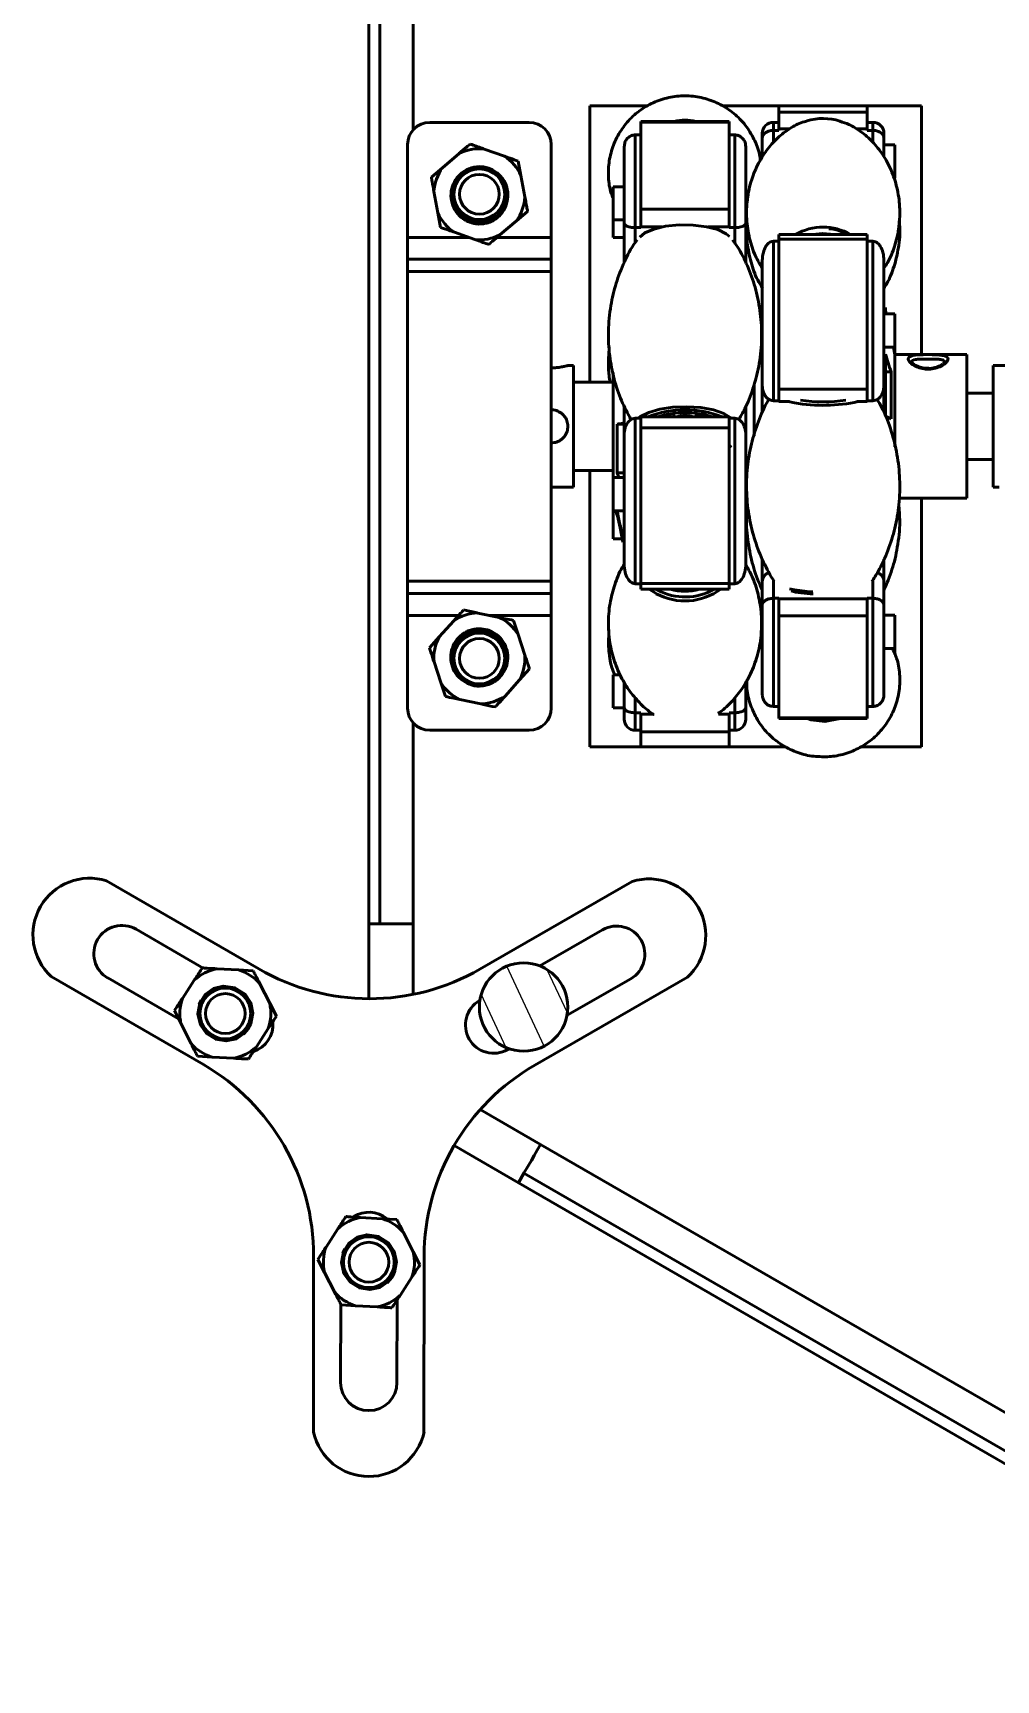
# Model space of a CAD drawing. Header units: millimetres. Extents: x 263 to 2983, y 441 to 2500.
# Drawn here: x 568.8 to 655.9, y 1200.6 to 1349.6 of the extents above; entities that cross this region are included whole.
import ezdxf

# ---------------------------------------------------------------- set-up
doc = ezdxf.new("R2010")
doc.units = ezdxf.units.MM
doc.header["$LTSCALE"] = 0.5
doc.layers.add('BOL', color=7, linetype='Continuous', lineweight=50)
doc.layers.add('HAT', color=3, linetype='Continuous')

msp = doc.modelspace()

# ---------------------------------------------------------------- hatches: boundary and pattern name
at = {"layer": 'HAT'}
h = msp.add_hatch(dxfattribs=at)
h.set_pattern_fill('ANSI31', color=256, angle=70)
h.paths.add_polyline_path([(617.15, 1261.49, 1), (609.15, 1261.49, 1)])

# ---------------------------------------------------------------- linework, layer by layer
at = {"layer": 'BOL'}
for p, q in [((599.15, 1359.03), (599.15, 1269.03)), ((600.15, 1359.03), (600.15, 1269.03)), ((603.15, 1359.03), (603.15, 1340.85)), ((624.39, 1343.03), (619.15, 1343.03)), ((619.15, 1343.03), (619.15, 1318.03)), ((636.25, 1343.03), (631.16, 1343.03)), ((644.25, 1343.03), (636.25, 1343.03)), ((636.25, 1343.03), (636.25, 1342.46)), ((644.25, 1343.03), (644.25, 1342.46)), ((649.15, 1343.03), (644.25, 1343.03)), ((649.15, 1320.53), (649.15, 1343.03)), ((604.65, 1341.53), (613.65, 1341.53)), ((631.75, 1341.61), (623.75, 1341.61)), ((623.75, 1341.56), (623.75, 1341.61)), ((631.75, 1341.56), (623.75, 1341.56)), ((623.75, 1333.68), (623.75, 1341.56)), ((631.75, 1341.61), (631.75, 1341.56)), ((631.75, 1333.68), (631.75, 1341.56)), ((636.25, 1341.53), (635.75, 1341.53)), ((635.75, 1341.53), (635.75, 1340.81)), ((636.25, 1342.46), (644.25, 1342.46)), ((636.25, 1340.94), (636.25, 1342.46)), ((644.25, 1342.46), (644.25, 1340.94)), ((644.75, 1341.53), (644.25, 1341.53)), ((644.75, 1340.81), (644.75, 1341.53)), ((623.25, 1340.4), (623.25, 1332.01)), ((623.25, 1340.4), (623.75, 1340.4)), ((632.25, 1340.4), (631.75, 1340.4)), ((632.25, 1332.01), (632.25, 1340.4)), ((634.75, 1340.12), (634.75, 1340.53)), ((634.75, 1338.37), (634.75, 1340.12)), ((635.75, 1340.81), (636.25, 1340.81)), ((635.75, 1340.81), (635.75, 1339.68)), ((636.25, 1340.94), (636.25, 1340.81)), ((637.23, 1340.94), (636.25, 1340.94)), ((644.25, 1340.94), (643.26, 1340.94)), ((644.25, 1340.94), (644.25, 1340.81)), ((644.75, 1340.81), (644.25, 1340.81)), ((644.75, 1339.73), (644.75, 1340.81)), ((645.75, 1340.53), (645.75, 1340.12)), ((645.75, 1340.12), (645.75, 1338.4)), ((602.65, 1331.13), (602.65, 1339.53)), ((607.31, 1338.71), (605.81, 1337.43)), ((611.42, 1338.47), (609.57, 1339.12)), ((615.65, 1331.13), (615.65, 1339.53)), ((622.25, 1332.41), (622.25, 1339.33)), ((633.25, 1339.33), (633.25, 1332.41)), ((646.75, 1339.49), (645.75, 1339.49)), ((646.75, 1339.49), (646.75, 1336.5)), ((605.81, 1337.43), (604.8, 1336.57)), ((607.63, 1336.97), (608.4, 1337.4)), ((612.91, 1336.72), (612.67, 1338.02)), ((613.27, 1334.79), (612.91, 1336.72)), ((622.25, 1335.7), (621.25, 1335.7)), ((621.25, 1335.67), (621.25, 1335.7)), ((621.25, 1332.7), (621.25, 1335.67)), ((646.75, 1336.5), (646.75, 1336.49)), ((605.04, 1335.27), (605.4, 1333.34)), ((605.4, 1333.34), (605.64, 1332.03)), ((608.32, 1332.67), (608.52, 1332.62)), ((611, 1331.35), (612.5, 1332.62)), ((612.5, 1332.62), (613.51, 1333.48)), ((621.25, 1332.7), (622.25, 1332.7)), ((621.25, 1331.13), (621.25, 1332.7)), ((622.25, 1329.41), (622.25, 1332.41)), ((623.75, 1333.68), (631.75, 1333.68)), ((623.75, 1332.07), (623.75, 1333.68)), ((631.75, 1333.68), (631.75, 1332.07)), ((633.25, 1332.41), (633.25, 1329.41)), ((602.65, 1331.13), (602.65, 1329.15)), ((602.65, 1331.13), (608.17, 1331.13)), ((606.89, 1331.59), (608.74, 1330.93)), ((610.75, 1331.13), (615.65, 1331.13)), ((615.65, 1331.13), (615.65, 1329.15)), ((621.25, 1331.13), (622.25, 1331.13)), ((623.25, 1332.01), (623.75, 1332.01)), ((623.25, 1332.01), (623.25, 1330.68)), ((623.75, 1332.01), (623.75, 1332.07)), ((625.67, 1332.07), (623.75, 1332.07)), ((631.75, 1332.07), (629.83, 1332.07)), ((631.75, 1332.01), (631.75, 1332.07)), ((632.25, 1332.01), (631.75, 1332.01)), ((632.25, 1330.63), (632.25, 1332.01)), ((644.25, 1331.38), (636.25, 1331.38)), ((636.25, 1330.96), (636.25, 1331.38)), ((644.25, 1330.96), (636.25, 1330.96)), ((636.25, 1330.96), (636.25, 1317.4)), ((644.25, 1331.38), (644.25, 1330.96)), ((644.25, 1330.96), (644.25, 1317.4)), ((622.25, 1328.88), (622.25, 1329.41)), ((633.25, 1329.41), (633.25, 1328.83)), ((635.75, 1330.78), (635.75, 1316.35)), ((635.75, 1330.78), (636.25, 1330.78)), ((644.75, 1330.78), (644.25, 1330.78)), ((644.75, 1316.35), (644.75, 1330.78)), ((602.65, 1329.15), (615.65, 1329.15)), ((602.65, 1328.03), (602.65, 1329.15)), ((602.65, 1328.03), (615.65, 1328.03)), ((602.65, 1300.03), (602.65, 1328.03)), ((615.65, 1328.03), (615.65, 1329.15)), ((615.65, 1300.03), (615.65, 1328.03)), ((634.75, 1317.69), (634.75, 1329.01)), ((645.75, 1329.01), (645.75, 1317.69)), ((646.75, 1324.2), (645.75, 1324.2)), ((645.89, 1324.78), (645.89, 1324.5)), ((645.89, 1324.5), (645.95, 1324.2)), ((646.75, 1324.2), (646.75, 1321.2)), ((645.75, 1321.2), (646.75, 1321.2)), ((645.89, 1320.57), (645.89, 1314.94)), ((646.75, 1320.52), (646.62, 1321.15)), ((646.75, 1321.2), (646.75, 1320.52)), ((653.25, 1320.53), (646.75, 1320.53)), ((646.75, 1312.22), (646.75, 1320.53)), ((646.75, 1320.52), (646.75, 1312.19)), ((653.25, 1320.53), (653.25, 1320.12)), ((617.65, 1319.53), (617.14, 1319.53)), ((617.65, 1319.53), (617.65, 1314.03)), ((645.89, 1318.96), (646.4, 1318.96)), ((646.4, 1314.72), (646.4, 1318.96)), ((653.25, 1320.12), (653.25, 1307.53)), ((657.65, 1319.53), (655.65, 1319.53)), ((655.65, 1314.03), (655.65, 1319.53)), ((621.25, 1318.03), (617.65, 1318.03)), ((621.25, 1309.36), (621.25, 1318.89)), ((621.25, 1318.84), (621.25, 1309.36)), ((634, 1317.86), (634, 1313.17)), ((634, 1313.17), (634, 1317.85)), ((634.75, 1315.31), (634.75, 1317.69)), ((645.75, 1317.69), (645.75, 1315.38)), ((635.75, 1316.35), (636.25, 1316.35)), ((636.25, 1317.4), (644.25, 1317.4)), ((636.25, 1316.28), (636.25, 1317.4)), ((636.25, 1316.28), (637.22, 1316.28)), ((637.65, 1316.16), (637.08, 1316.28)), ((643.29, 1316.28), (644.25, 1316.28)), ((644.25, 1317.4), (644.25, 1316.28)), ((644.75, 1316.35), (644.25, 1316.35)), ((655.65, 1317.03), (653.25, 1317.03)), ((622.25, 1313.21), (622.25, 1315.86)), ((623.25, 1314.76), (623.25, 1299.79)), ((623.25, 1314.76), (623.75, 1314.76)), ((631.75, 1314.88), (623.75, 1314.88)), ((623.75, 1313.88), (623.75, 1314.88)), ((626.75, 1315.33), (626.75, 1314.88)), ((628.75, 1314.88), (628.75, 1315.33)), ((631.75, 1314.88), (631.75, 1313.88)), ((632.25, 1314.76), (631.75, 1314.76)), ((632.25, 1299.79), (632.25, 1314.76)), ((633.25, 1315.73), (633.25, 1313.29)), ((617.65, 1314.03), (617.65, 1308.53)), ((621.61, 1314.24), (621.61, 1309.83)), ((622.12, 1314.24), (621.61, 1314.24)), ((622.25, 1301.56), (622.25, 1313.3)), ((631.75, 1313.88), (623.75, 1313.88)), ((623.75, 1299.81), (623.75, 1313.88)), ((631.75, 1299.81), (631.75, 1313.88)), ((633.25, 1313.3), (633.25, 1301.56)), ((655.65, 1308.53), (655.65, 1314.03)), ((617.65, 1310.03), (621.25, 1310.03)), ((619.15, 1310.03), (619.15, 1285.03)), ((653.25, 1311.03), (655.65, 1311.03)), ((615.65, 1308.53), (617.65, 1308.53)), ((622.25, 1309.39), (621.25, 1309.39)), ((621.25, 1309.36), (621.25, 1309.39)), ((621.25, 1306.39), (621.25, 1309.36)), ((621.61, 1309.83), (621.78, 1309.39)), ((622.12, 1309.83), (621.61, 1309.83)), ((655.65, 1308.53), (656.17, 1308.53)), ((633.25, 1307.03), (633.44, 1307.03)), ((647.12, 1307.53), (653.25, 1307.53)), ((649.15, 1285.03), (649.15, 1307.53)), ((621.25, 1306.39), (622.25, 1306.39)), ((621.25, 1303.86), (621.25, 1306.39)), ((621.5, 1306.39), (621.58, 1306.04)), ((621.61, 1306.38), (621.61, 1305.92)), ((621.61, 1305.92), (621.71, 1305.92)), ((621.25, 1303.86), (622.06, 1303.86)), ((634.75, 1300), (634.75, 1301.92)), ((645.75, 1302.02), (645.75, 1300)), ((602.65, 1300.03), (615.65, 1300.03)), ((602.65, 1300.03), (602.65, 1298.9)), ((615.65, 1300.03), (615.65, 1298.9)), ((623.25, 1299.79), (623.75, 1299.79)), ((623.75, 1299.81), (631.75, 1299.81)), ((623.75, 1299.3), (623.75, 1299.81)), ((631.75, 1299.81), (631.75, 1299.3)), ((632.25, 1299.79), (631.75, 1299.79)), ((634.75, 1297.87), (634.75, 1300)), ((635.75, 1300.1), (635.75, 1298.47)), ((644.75, 1298.47), (644.75, 1300.15)), ((645.75, 1300), (645.75, 1297.87)), ((602.65, 1298.9), (615.65, 1298.9)), ((602.65, 1296.92), (602.65, 1298.9)), ((615.65, 1296.92), (615.65, 1298.9)), ((623.75, 1299.3), (631.75, 1299.3)), ((625.15, 1298.89), (624.52, 1299.3)), ((625.29, 1299.2), (625.12, 1299.3)), ((635.75, 1298.47), (635.75, 1288.69)), ((635.75, 1298.47), (636.25, 1298.47)), ((636.25, 1298.47), (636.25, 1298.43)), ((636.25, 1298.43), (644.25, 1298.43)), ((636.25, 1296.87), (636.25, 1298.43)), ((637.65, 1299.24), (637.22, 1299.33)), ((637.36, 1299.14), (637.75, 1299.04)), ((644.75, 1298.47), (644.25, 1298.47)), ((644.25, 1298.47), (644.25, 1298.43)), ((644.25, 1298.43), (644.25, 1296.87)), ((644.75, 1288.69), (644.75, 1298.47)), ((602.65, 1288.53), (602.65, 1296.92)), ((602.65, 1296.92), (607.27, 1296.92)), ((610.94, 1296.74), (609.02, 1297.14)), ((610.07, 1296.92), (615.65, 1296.92)), ((615.65, 1288.53), (615.65, 1296.92)), ((634.75, 1289.75), (634.75, 1297.87)), ((644.25, 1296.87), (636.25, 1296.87)), ((636.25, 1296.87), (636.25, 1287.67)), ((644.25, 1296.87), (644.25, 1287.67)), ((645.75, 1297.87), (645.75, 1289.75)), ((646.75, 1296.93), (645.75, 1296.93)), ((646.75, 1296.93), (646.75, 1295.3)), ((606.83, 1296.43), (605.52, 1294.97)), ((609.67, 1295.47), (609.46, 1295.5)), ((612.65, 1295.2), (612.24, 1296.47)), ((613.26, 1293.34), (612.65, 1295.2)), ((634.75, 1295.24), (634.62, 1295.06)), ((646.75, 1295.3), (646.75, 1293.93)), ((605.52, 1294.97), (604.63, 1293.98)), ((645.75, 1293.93), (646.75, 1293.93)), ((646.75, 1293.91), (646.75, 1293.38)), ((605.05, 1292.72), (605.66, 1290.85)), ((605.66, 1290.85), (606.07, 1289.59)), ((611.48, 1289.63), (612.79, 1291.09)), ((612.79, 1291.09), (613.67, 1292.08)), ((621.89, 1291.56), (621.25, 1291.56)), ((621.25, 1291.53), (621.25, 1291.56)), ((621.25, 1288.56), (621.25, 1291.53)), ((622.25, 1288.61), (622.25, 1290.88)), ((633.25, 1290.9), (633.25, 1288.61)), ((607.37, 1289.31), (609.29, 1288.91)), ((623.25, 1289.48), (623.25, 1288.11)), ((632.25, 1288.11), (632.25, 1289.49)), ((633.25, 1289.69), (633.43, 1289.98)), ((621.25, 1288.56), (622.25, 1288.56)), ((622.25, 1287.53), (622.25, 1288.61)), ((623.25, 1288.11), (623.75, 1288.11)), ((623.25, 1288.11), (623.25, 1286.53)), ((623.75, 1287.98), (623.75, 1288.11)), ((623.75, 1286.4), (623.75, 1287.98)), ((623.75, 1287.98), (624.94, 1287.98)), ((630.77, 1287.98), (631.75, 1287.98)), ((632.25, 1288.11), (631.75, 1288.11)), ((631.75, 1287.98), (631.75, 1288.11)), ((631.75, 1287.98), (631.75, 1286.4)), ((632.25, 1286.53), (632.25, 1288.11)), ((633.25, 1288.61), (633.25, 1287.53)), ((635.75, 1288.69), (636.25, 1288.69)), ((636.25, 1287.67), (644.25, 1287.67)), ((636.25, 1287.58), (636.25, 1287.67)), ((644.75, 1288.69), (644.25, 1288.69)), ((644.25, 1287.67), (644.25, 1287.58)), ((603.15, 1287.2), (603.15, 1269.03)), ((604.65, 1286.53), (613.65, 1286.53)), ((623.25, 1286.53), (623.75, 1286.53)), ((631.75, 1286.4), (623.75, 1286.4)), ((623.75, 1285.03), (623.75, 1286.4)), ((631.75, 1286.53), (632.25, 1286.53)), ((631.75, 1285.03), (631.75, 1286.4)), ((636.25, 1287.58), (644.25, 1287.58)), ((619.15, 1285.03), (623.75, 1285.03)), ((623.75, 1285.03), (631.75, 1285.03)), ((631.75, 1285.03), (636.91, 1285.03)), ((643.63, 1285.03), (649.15, 1285.03)), ((589.19, 1264.93), (575.42, 1272.9)), ((622.98, 1272.84), (609.19, 1264.9)), ((584.14, 1265.02), (578.08, 1268.53)), ((600.15, 1269.03), (599.15, 1269.03)), ((599.15, 1269.03), (599.15, 1262.24)), ((603.15, 1269.03), (600.15, 1269.03)), ((603.15, 1269.03), (603.15, 1262.63)), ((620.3, 1268.47), (614.63, 1265.21)), ((570.41, 1264.25), (584.18, 1256.28)), ((575.53, 1264.12), (581.93, 1260.41)), ((582.28, 1262.27), (583.35, 1263.91)), ((585.4, 1264.95), (587.36, 1264.84)), ((587.36, 1264.84), (588.69, 1264.77)), ((614.18, 1256.24), (627.97, 1264.18)), ((617.08, 1260.74), (622.85, 1264.05)), ((589.29, 1263.59), (590.18, 1261.83)), ((582.15, 1259.97), (581.55, 1261.16)), ((583.8, 1261.72), (583.97, 1262.11)), ((590.18, 1261.83), (590.78, 1260.65)), ((609.2, 1262.08), (609.17, 1262.07)), ((583.04, 1258.22), (582.15, 1259.97)), ((588.26, 1259.54), (587.81, 1259.03)), ((588.46, 1259.92), (588.26, 1259.54)), ((590.05, 1259.54), (588.97, 1257.89)), ((584.96, 1256.96), (583.64, 1257.04)), ((586.92, 1256.86), (584.96, 1256.96)), ((611.71, 1257.65), (611.83, 1257.71)), ((609.22, 1252.21), (614.68, 1249.06)), ((606.86, 1248.95), (612.68, 1245.59)), ((614.68, 1249.06), (692.62, 1204.06)), ((613.18, 1246.46), (612.68, 1245.59)), ((613.18, 1246.46), (691.12, 1201.46)), ((612.68, 1245.59), (690.62, 1200.59)), ((598.39, 1242.45), (600.35, 1242.34)), ((600.35, 1242.34), (601.68, 1242.27)), ((595.27, 1239.77), (596.34, 1241.41)), ((602.28, 1241.09), (603.17, 1239.33)), ((594.15, 1238.94), (594.13, 1223.03)), ((595.14, 1237.47), (594.54, 1238.66)), ((596.79, 1239.22), (596.96, 1239.61)), ((603.17, 1239.33), (603.77, 1238.15)), ((604.13, 1223.02), (604.15, 1238.93)), ((596.03, 1235.72), (595.14, 1237.47)), ((601.25, 1237.04), (600.8, 1236.53)), ((601.45, 1237.42), (601.25, 1237.04)), ((603.04, 1237.04), (601.97, 1235.39)), ((596.6, 1234.59), (596.59, 1227.53)), ((597.95, 1234.46), (596.63, 1234.54)), ((599.91, 1234.36), (597.95, 1234.46)), ((601.69, 1227.52), (601.7, 1234.99))]:
    msp.add_line(p, q, dxfattribs=at)
at = {"layer": 'BOL', "flags": 128}
for points in [[(623.66, 1331.14), (624.13, 1331.53), (624.94, 1331.88), (626, 1332.13), (627.22, 1332.25), (628.49, 1332.24), (629.69, 1332.09), (630.72, 1331.83), (631.48, 1331.46), (631.79, 1331.2)], [(639.27, 1331.38), (640.21, 1331.49), (641.24, 1331.38)], [(639.69, 1331.38), (640.66, 1331.4), (640.82, 1331.38)], [(623.55, 1314.76), (623.73, 1314.91), (624.47, 1315.29), (625.47, 1315.58), (626.65, 1315.75), (627.92, 1315.8), (629.18, 1315.72), (630.33, 1315.51), (631.26, 1315.19), (631.91, 1314.79), (631.96, 1314.76)], [(629.57, 1315.19), (628.86, 1315.06), (628.75, 1315.05)], [(639.32, 1299.05), (638.79, 1299.09), (637.65, 1299.24)], [(640.4, 1287.33), (639.15, 1287.48), (638.81, 1287.58)], [(641.7, 1287.58), (641.65, 1287.56), (640.4, 1287.33)], [(583.86, 1261.85), (584.35, 1262.61), (585.1, 1263.16), (585.97, 1263.39), (587.03, 1263.24), (587.94, 1262.65), (588.46, 1261.87), (588.65, 1260.92), (588.47, 1259.98), (587.96, 1259.18), (587.16, 1258.62), (586.25, 1258.42), (585.29, 1258.57), (584.47, 1259.08), (583.9, 1259.88), (583.67, 1260.87), (583.86, 1261.85), (583.86, 1261.85)], [(614.68, 1249.06), (614.39, 1248.55), (614.11, 1248.06), (613.85, 1247.61), (613.62, 1247.22), (613.44, 1246.9), (613.3, 1246.66), (613.21, 1246.51), (613.18, 1246.46)], [(596.85, 1239.35), (597.34, 1240.11), (598.09, 1240.66), (598.96, 1240.89), (600.02, 1240.74), (600.93, 1240.15), (601.45, 1239.37), (601.64, 1238.42), (601.47, 1237.48), (600.95, 1236.68), (600.15, 1236.12), (599.24, 1235.92), (598.29, 1236.07), (597.46, 1236.58), (596.89, 1237.38), (596.66, 1238.37), (596.85, 1239.35), (596.85, 1239.35)]]:
    msp.add_lwpolyline(points, dxfattribs=at)
at = {"layer": 'BOL'}
for centre, radius in [((609.15, 1335.03), 2.3), ((609.15, 1335.03), 1.8), ((609.15, 1293.03), 2.3), ((609.15, 1293.03), 1.8), ((613.15, 1261.49), 4), ((586.16, 1260.9), 2.3), ((586.16, 1260.9), 1.8), ((599.15, 1238.4), 2.3), ((599.15, 1238.4), 1.8)]:
    msp.add_circle(centre, radius, dxfattribs=at)
for centre, radius, start, end in [((604.65, 1339.53), 2, 90, 180), ((613.65, 1339.53), 2, 0, 90), ((627.75, 1337.47), 4.26, 76.655, 103.345), ((635.75, 1340.53), 1, 90, 180), ((640.25, 1336.59), 5.29, 73.286, 106.2241), ((644.75, 1340.53), 1, 0, 90), ((609.15, 1335.03), 4.12, 84.2447, 116.6552), ((609.15, 1335.03), 4.12, 24.2447, 56.6552), ((609.15, 1335.03), 4.12, 144.2447, 176.6552), ((609.18, 1335.01), 2.49, 129.8467, 45.1442), ((609.15, 1335.03), 2.5, 44.546, 135.073), ((609.15, 1335.03), 4.12, 324.2447, 356.6552), ((609.15, 1335.03), 4.12, 204.2447, 236.6552), ((609.15, 1335.03), 4.12, 264.2447, 296.6552), ((640.25, 1327.19), 4.87, 59.3293, 120.6707), ((640.23, 1331), 15.07, 260.156, 282.2565), ((640.25, 1331.69), 15.44, 262.3883, 277.6117), ((627.75, 1306.36), 9.16, 68.4846, 111.5154), ((627.75, 1307.05), 8.22, 72.5291, 107.4709), ((627.75, 1312.87), 2.15, 69.6616, 110.3384), ((627.74, 1303.68), 5.45, 241.6007, 306.5946), ((627.75, 1303.78), 5.19, 241.7666, 300.5319), ((627.75, 1303.64), 4.53, 253.0945, 286.9055), ((627.75, 1303.38), 4.23, 254.2246, 285.7754), ((609.15, 1293.03), 4.12, 91.9214, 124.3319), ((609.15, 1293.03), 4.12, 31.9214, 64.3319), ((609.13, 1293.04), 2.49, 317.5224, 232.82), ((609.15, 1293.03), 4.12, 151.9214, 184.3319), ((609.15, 1293.03), 4.12, 331.9214, 4.3319), ((609.15, 1293.03), 4.12, 211.9214, 244.3319), ((609.15, 1293.03), 2.5, 232.2227, 322.7497), ((609.15, 1293.03), 4.12, 271.9214, 304.3319), ((604.65, 1288.53), 2, 180, 270), ((613.65, 1288.53), 2, 270, 0), ((623.25, 1287.53), 1, 180, 270), ((632.25, 1287.53), 1, 270, 360), ((573.87, 1268.02), 5.12, 72.4319, 227.4191), ((624.51, 1267.96), 5.12, 312.4319, 107.4191), ((576.81, 1266.32), 2.55, 59.9248, 239.9248), ((621.57, 1266.26), 2.55, 299.9248, 119.9248), ((586.16, 1260.9), 4.12, 100.6371, 133.0476), ((586.16, 1260.9), 4.12, 40.6371, 73.0476), ((599.21, 1282.24), 20, 239.9248, 299.9248), ((586.16, 1260.9), 4.12, 160.6371, 193.0476), ((586.16, 1260.9), 4.12, 340.6371, 13.0476), ((610.44, 1259.86), 2.55, 119.9248, 299.9248), ((587.92, 1259.89), 2.55, 287.8802, 4.8925), ((586.16, 1260.9), 4.12, 220.6371, 253.0476), ((586.16, 1260.9), 4.12, 280.6371, 313.0476), ((574.15, 1238.97), 20, 359.9248, 59.9248), ((624.15, 1238.9), 20, 119.9248, 179.9248), ((599.16, 1240.37), 2.55, 51.0041, 122.4641), ((599.15, 1238.4), 4.12, 100.6371, 133.0476), ((599.15, 1238.4), 4.12, 40.6371, 73.0476), ((599.15, 1238.4), 4.12, 160.6371, 193.0476), ((599.15, 1238.4), 4.12, 340.6371, 13.0476), ((599.15, 1238.4), 4.12, 220.6371, 253.0476), ((599.15, 1238.4), 4.12, 280.6371, 313.0476), ((599.14, 1227.52), 2.55, 179.9248, 359.9248), ((599.14, 1224.13), 5.12, 192.4319, 347.4191)]:
    msp.add_arc(centre, radius, start, end, dxfattribs=at)
for points, knots in [([(634.57, 1338.08), (634.56, 1338.21), (634.51, 1338.82), (634.1, 1339.87), (633.37, 1341.16), (632.35, 1342.26), (631.13, 1343.11), (629.76, 1343.69), (628.3, 1343.96), (626.82, 1343.92), (625.37, 1343.57), (624.03, 1342.91), (622.86, 1341.99), (621.92, 1340.83), (621.24, 1339.5), (620.85, 1338.06), (620.79, 1336.57), (620.94, 1335.41), (621.19, 1334.81), (621.25, 1334.66)], [0, 0, 0, 0, 0.015888, 0.080296, 0.144595, 0.20877, 0.272835, 0.336815, 0.400756, 0.464712, 0.528731, 0.592839, 0.657057, 0.721387, 0.785814, 0.850297, 0.914797, 0.979262, 1, 1, 1, 1]), ([(638.79, 1341.65), (638.71, 1341.63), (638.19, 1341.52), (637.34, 1341.06), (636.22, 1340.26), (635.21, 1339.16), (634.37, 1337.85), (633.72, 1336.3), (633.34, 1334.58), (633.28, 1332.78), (633.55, 1331.05), (634.03, 1329.54), (634.53, 1328.69), (634.75, 1328.31)], [0, 0, 0, 0, 0.015057, 0.094006, 0.182509, 0.277042, 0.375734, 0.477293, 0.59185, 0.704073, 0.812897, 0.917552, 1, 1, 1, 1]), ([(645.75, 1328.34), (645.86, 1328.5), (646.28, 1329.1), (646.77, 1330.37), (647.17, 1332.08), (647.23, 1333.89), (646.98, 1335.62), (646.45, 1337.21), (645.69, 1338.61), (644.77, 1339.78), (643.73, 1340.69), (642.74, 1341.32), (642.04, 1341.54), (641.76, 1341.63)], [0, 0, 0, 0, 0.037401, 0.139313, 0.254387, 0.367139, 0.476485, 0.581671, 0.682058, 0.776932, 0.865378, 0.94616, 1, 1, 1, 1]), ([(622.25, 1339.33), (622.27, 1339.46), (622.29, 1339.71), (622.48, 1340.04), (622.76, 1340.28), (623.03, 1340.39), (623.2, 1340.39), (623.25, 1340.4)], [0, 0, 0, 0, 0.232824, 0.465935, 0.69068, 0.901624, 1, 1, 1, 1]), ([(632.25, 1340.4), (632.36, 1340.39), (632.58, 1340.36), (632.86, 1340.2), (633.09, 1339.95), (633.23, 1339.65), (633.25, 1339.43), (633.25, 1339.33)], [0, 0, 0, 0, 0.198831, 0.397497, 0.600963, 0.815771, 1, 1, 1, 1]), ([(635.75, 1340.81), (635.67, 1340.8), (635.52, 1340.79), (635.27, 1340.73), (635.01, 1340.61), (634.81, 1340.4), (634.75, 1340.22), (634.75, 1340.12), (634.75, 1340.12)], [0, 0, 0, 0, 0.107625, 0.214427, 0.38278, 0.663956, 0.997031, 1, 1, 1, 1]), ([(645.75, 1340.12), (645.75, 1340.12), (645.75, 1340.22), (645.7, 1340.4), (645.49, 1340.61), (645.23, 1340.73), (644.99, 1340.79), (644.83, 1340.8), (644.75, 1340.81)], [0, 0, 0, 0, 0.002969, 0.336041, 0.617221, 0.785573, 0.892363, 1, 1, 1, 1]), ([(608.32, 1339.57), (608.21, 1339.48), (607.88, 1339.2), (607.54, 1338.91), (607.31, 1338.71)], [0, 0, 0, 0, 0.309678, 1, 1, 1, 1]), ([(609.57, 1339.12), (609.51, 1339.15), (609.08, 1339.3), (608.67, 1339.44), (608.32, 1339.57)], [0, 0, 0, 0, 0.146004, 1, 1, 1, 1]), ([(612.67, 1338.02), (612.42, 1338.11), (612.01, 1338.26), (611.59, 1338.41), (611.42, 1338.47)], [0, 0, 0, 0, 0.592744, 1, 1, 1, 1]), ([(608.4, 1337.4), (608.69, 1337.46), (609.29, 1337.57), (610.05, 1337.42), (610.39, 1337.15), (610.49, 1337.08)], [0, 0, 0, 0, 0.410937, 0.833907, 1, 1, 1, 1]), ([(608.45, 1337.22), (608.44, 1337.25), (608.42, 1337.31), (608.41, 1337.37), (608.4, 1337.4)], [0, 0, 0, 0, 0.560145, 1, 1, 1, 1]), ([(604.8, 1336.57), (604.83, 1336.44), (604.9, 1336.01), (604.99, 1335.57), (605.04, 1335.27)], [0, 0, 0, 0, 0.309684, 1, 1, 1, 1]), ([(608.1, 1332.55), (607.96, 1332.63), (607.55, 1332.85), (607.01, 1333.4), (606.62, 1334.22), (606.53, 1335.11), (606.74, 1335.97), (607.1, 1336.51), (607.34, 1336.75), (607.38, 1336.79)], [0, 0, 0, 0, 0.097308, 0.273052, 0.448797, 0.624625, 0.796265, 0.965294, 1, 1, 1, 1]), ([(610.94, 1336.78), (611.05, 1336.66), (611.36, 1336.34), (611.67, 1335.67), (611.77, 1334.81), (611.59, 1333.95), (611.13, 1333.19), (610.59, 1332.74), (610.24, 1332.57), (610.15, 1332.53)], [0, 0, 0, 0, 0.09655, 0.261816, 0.426975, 0.597507, 0.769413, 0.941268, 1, 1, 1, 1]), ([(613.51, 1333.48), (613.48, 1333.61), (613.4, 1334.04), (613.32, 1334.48), (613.27, 1334.79)], [0, 0, 0, 0, 0.309684, 1, 1, 1, 1]), ([(610.15, 1332.53), (610.12, 1332.52), (609.99, 1332.47), (609.56, 1332.34), (608.87, 1332.3), (608.34, 1332.47), (608.1, 1332.55)], [0, 0, 0, 0, 0.041759, 0.209057, 0.639792, 1, 1, 1, 1]), ([(609.98, 1332.69), (609.97, 1332.68), (609.68, 1332.51), (608.99, 1332.48), (608.4, 1332.68), (608.12, 1332.78)], [0, 0, 0, 0, 0.029346, 0.526082, 1, 1, 1, 1]), ([(623.25, 1332.01), (623.17, 1332.01), (623.02, 1332.02), (622.77, 1332.05), (622.51, 1332.13), (622.3, 1332.26), (622.25, 1332.36), (622.25, 1332.41), (622.25, 1332.41)], [0, 0, 0, 0, 0.107638, 0.214422, 0.382773, 0.663945, 0.997032, 1, 1, 1, 1]), ([(633.25, 1332.41), (633.25, 1332.41), (633.25, 1332.36), (633.2, 1332.26), (632.99, 1332.13), (632.73, 1332.05), (632.49, 1332.02), (632.33, 1332.01), (632.25, 1332.01)], [0, 0, 0, 0, 0.002968, 0.336058, 0.617227, 0.785578, 0.892375, 1, 1, 1, 1]), ([(633.36, 1332.63), (633.35, 1332.6), (633.25, 1331.95), (633.35, 1330.67), (633.68, 1328.9), (634.17, 1327.49), (634.62, 1326.75), (634.78, 1326.5)], [0, 0, 0, 0, 0.0152473, 0.3068145, 0.5882567, 0.8579467, 1, 1, 1, 1]), ([(645.73, 1326.5), (645.83, 1326.65), (646.23, 1327.26), (646.71, 1328.51), (647.11, 1330.24), (647.25, 1331.65), (647.15, 1332.45), (647.13, 1332.63)], [0, 0, 0, 0, 0.085353, 0.351037, 0.621511, 0.916985, 1, 1, 1, 1]), ([(605.64, 1332.03), (605.88, 1331.94), (606.3, 1331.8), (606.72, 1331.65), (606.89, 1331.59)], [0, 0, 0, 0, 0.5927239, 1, 1, 1, 1]), ([(608.74, 1330.93), (608.8, 1330.91), (609.22, 1330.76), (609.64, 1330.61), (609.99, 1330.48)], [0, 0, 0, 0, 0.145973, 1, 1, 1, 1]), ([(609.99, 1330.48), (610.09, 1330.57), (610.43, 1330.86), (610.77, 1331.15), (611, 1331.35)], [0, 0, 0, 0, 0.309714, 1, 1, 1, 1]), ([(623.41, 1330.9), (623.35, 1330.81), (622.9, 1330.21), (622.23, 1328.89), (621.48, 1326.99), (620.98, 1324.89), (620.77, 1322.68), (620.88, 1320.44), (621.3, 1318.32), (621.94, 1316.37), (622.56, 1315.2), (622.86, 1314.64)], [0, 0, 0, 0, 0.0180813, 0.1360809, 0.2562568, 0.3777031, 0.5120769, 0.6418701, 0.7668473, 0.8871874, 1, 1, 1, 1]), ([(632.62, 1314.65), (632.84, 1315.02), (633.39, 1315.98), (634.02, 1317.69), (634.53, 1319.78), (634.74, 1321.99), (634.62, 1324.23), (634.21, 1326.35), (633.54, 1328.3), (632.82, 1329.82), (632.27, 1330.62), (632.08, 1330.89)], [0, 0, 0, 0, 0.075605, 0.195755, 0.317173, 0.451514, 0.581277, 0.706224, 0.826532, 0.942175, 1, 1, 1, 1]), ([(640.78, 1331.9), (640.81, 1331.9), (641.21, 1331.9), (641.79, 1331.73), (642.25, 1331.46), (642.4, 1331.38)], [0, 0, 0, 0, 0.050148, 0.684621, 1, 1, 1, 1]), ([(622.36, 1329.07), (622.34, 1329.1), (622.27, 1329.21), (622.25, 1329.33), (622.25, 1329.4), (622.25, 1329.41)], [0, 0, 0, 0, 0.3502111, 0.9836002, 1, 1, 1, 1]), ([(633.25, 1329.41), (633.25, 1329.4), (633.25, 1329.33), (633.24, 1329.2), (633.16, 1329.09), (633.13, 1329.05)], [0, 0, 0, 0, 0.015453, 0.612269, 1, 1, 1, 1]), ([(634.75, 1329.01), (634.75, 1329.02), (634.75, 1329.26), (634.81, 1329.72), (635.01, 1330.27), (635.27, 1330.59), (635.52, 1330.75), (635.67, 1330.77), (635.75, 1330.78)], [0, 0, 0, 0, 0.002991, 0.336058, 0.61722, 0.78558, 0.892375, 1, 1, 1, 1]), ([(644.75, 1330.78), (644.83, 1330.77), (644.99, 1330.75), (645.23, 1330.59), (645.49, 1330.27), (645.7, 1329.72), (645.75, 1329.26), (645.75, 1329.02), (645.75, 1329.01)], [0, 0, 0, 0, 0.107638, 0.214421, 0.38278, 0.663946, 0.997009, 1, 1, 1, 1]), ([(620.9, 1321.23), (620.85, 1320.58), (620.77, 1319.5), (620.91, 1318.44), (620.97, 1318.03)], [0, 0, 0, 0, 0.609022, 1, 1, 1, 1]), ([(646.4, 1318.96), (646.31, 1319.23), (646.13, 1319.77), (645.97, 1320.3), (645.89, 1320.57)], [0, 0, 0, 0, 0.499979, 1, 1, 1, 1]), ([(647.95, 1320.12), (647.95, 1320.13), (647.96, 1320.22), (648.05, 1320.34), (648.36, 1320.45), (648.82, 1320.5), (649.4, 1320.52), (650.01, 1320.52), (650.58, 1320.5), (651.07, 1320.46), (651.41, 1320.37), (651.57, 1320.21), (651.55, 1319.99), (651.34, 1319.73), (650.96, 1319.47), (650.43, 1319.27), (649.83, 1319.18), (649.23, 1319.24), (648.69, 1319.41), (648.26, 1319.65), (648, 1319.91), (647.97, 1320.06), (647.95, 1320.12)], [0, 0, 0, 0, 0.008753, 0.061375, 0.113781, 0.167276, 0.220759, 0.272212, 0.322429, 0.374316, 0.428961, 0.479602, 0.532514, 0.585104, 0.637964, 0.69173, 0.744436, 0.795015, 0.845658, 0.898883, 0.954171, 1, 1, 1, 1]), ([(615.65, 1319.32), (615.82, 1319.32), (616.15, 1319.33), (616.59, 1319.4), (616.93, 1319.47), (617.13, 1319.52), (617.14, 1319.52), (617.14, 1319.52)], [0, 0, 0, 0, 0.209349, 0.418518, 0.632636, 0.850281, 1, 1, 1, 1]), ([(651.23, 1319.82), (651.24, 1319.85), (651.26, 1319.94), (651.12, 1320.03), (650.85, 1320.09), (650.44, 1320.11), (649.97, 1320.11), (649.46, 1320.11), (648.98, 1320.11), (648.59, 1320.08), (648.34, 1320.01), (648.26, 1319.92), (648.25, 1319.85), (648.25, 1319.84)], [0, 0, 0, 0, 0.046783, 0.145283, 0.253052, 0.356973, 0.458564, 0.562986, 0.671048, 0.777862, 0.880897, 0.983049, 1, 1, 1, 1]), ([(649.63, 1319.29), (649.55, 1319.29), (649.29, 1319.29), (648.88, 1319.41), (648.5, 1319.6), (648.32, 1319.75), (648.28, 1319.81), (648.27, 1319.82)], [0, 0, 0, 0, 0.118139, 0.394504, 0.682749, 0.920155, 1, 1, 1, 1]), ([(651.25, 1319.82), (651.26, 1319.84), (651.26, 1319.87), (651.16, 1319.72), (650.91, 1319.54), (650.51, 1319.37), (650.04, 1319.26), (649.74, 1319.28), (649.63, 1319.29)], [0, 0, 0, 0, 0.127718, 0.291626, 0.460115, 0.662491, 0.878448, 1, 1, 1, 1]), ([(634.75, 1317.69), (634.75, 1317.69), (634.75, 1317.51), (634.81, 1317.16), (635.01, 1316.75), (635.27, 1316.5), (635.52, 1316.38), (635.67, 1316.36), (635.75, 1316.35)], [0, 0, 0, 0, 0.002987, 0.336056, 0.617241, 0.785573, 0.892377, 1, 1, 1, 1]), ([(644.75, 1316.35), (644.83, 1316.36), (644.99, 1316.38), (645.23, 1316.5), (645.49, 1316.75), (645.7, 1317.16), (645.75, 1317.51), (645.75, 1317.69), (645.75, 1317.69)], [0, 0, 0, 0, 0.107636, 0.214427, 0.382759, 0.663948, 0.997013, 1, 1, 1, 1]), ([(635.34, 1316.47), (635.32, 1316.44), (634.93, 1315.82), (634.37, 1314.47), (633.72, 1312.45), (633.35, 1310.27), (633.28, 1308.03), (633.52, 1305.79), (634.05, 1303.68), (634.8, 1301.74), (635.48, 1300.56), (635.81, 1299.99)], [0, 0, 0, 0, 0.007058, 0.12865, 0.251514, 0.37511, 0.509395, 0.638931, 0.76376, 0.884153, 1, 1, 1, 1]), ([(644.65, 1299.98), (644.85, 1300.28), (645.43, 1301.17), (646.15, 1302.8), (646.79, 1304.82), (647.16, 1307), (647.23, 1309.24), (646.99, 1311.48), (646.46, 1313.58), (645.84, 1315.25), (645.32, 1316.16), (645.14, 1316.46)], [0, 0, 0, 0, 0.063498, 0.184797, 0.307365, 0.430664, 0.564626, 0.69385, 0.818379, 0.938478, 1, 1, 1, 1]), ([(615.65, 1312.53), (615.82, 1312.54), (616.15, 1312.57), (616.59, 1312.82), (616.94, 1313.19), (617.14, 1313.66), (617.17, 1314.17), (617.04, 1314.66), (616.77, 1315.07), (616.36, 1315.37), (615.97, 1315.53), (615.72, 1315.51), (615.65, 1315.51)], [0, 0, 0, 0, 0.1046308, 0.2091737, 0.3161844, 0.4249662, 0.5311194, 0.6344964, 0.7389663, 0.8467778, 0.9552712, 1, 1, 1, 1]), ([(623.25, 1314.76), (623.17, 1314.75), (623.02, 1314.73), (622.77, 1314.6), (622.51, 1314.33), (622.3, 1313.88), (622.25, 1313.5), (622.25, 1313.3), (622.25, 1313.3)], [0, 0, 0, 0, 0.107638, 0.214419, 0.382766, 0.66393, 0.997024, 1, 1, 1, 1]), ([(633.25, 1313.3), (633.25, 1313.3), (633.25, 1313.5), (633.2, 1313.88), (632.99, 1314.33), (632.73, 1314.6), (632.49, 1314.73), (632.33, 1314.75), (632.25, 1314.76)], [0, 0, 0, 0, 0.002976, 0.336073, 0.617233, 0.785581, 0.892375, 1, 1, 1, 1]), ([(645.89, 1314.94), (645.97, 1314.91), (646.13, 1314.83), (646.31, 1314.76), (646.4, 1314.72)], [0, 0, 0, 0, 0.499981, 1, 1, 1, 1]), ([(622.12, 1314.31), (622.04, 1314.29), (621.87, 1314.27), (621.7, 1314.25), (621.61, 1314.24)], [0, 0, 0, 0, 0.49998, 1, 1, 1, 1]), ([(631.82, 1312.28), (631.84, 1312.25), (631.87, 1312.19), (631.91, 1312.14), (631.93, 1312.11)], [0, 0, 0, 0, 0.5006554, 1, 1, 1, 1]), ([(633.42, 1307.03), (633.38, 1306.69), (633.26, 1305.62), (633.39, 1303.82), (633.8, 1301.71), (634.28, 1300.18), (634.67, 1299.41), (634.75, 1299.24)], [0, 0, 0, 0, 0.124937, 0.403628, 0.671968, 0.93036, 1, 1, 1, 1]), ([(645.75, 1299.19), (646.01, 1299.81), (646.54, 1301.06), (647.02, 1303.16), (647.24, 1305.16), (647.14, 1306.47), (647.1, 1307.01)], [0, 0, 0, 0, 0.251445, 0.511256, 0.798744, 1, 1, 1, 1]), ([(622.12, 1303.89), (622.04, 1304.31), (621.87, 1305.14), (621.7, 1305.97), (621.61, 1306.38)], [0, 0, 0, 0, 0.499993, 1, 1, 1, 1]), ([(621.65, 1305.92), (621.73, 1305.56), (621.89, 1304.77), (622.04, 1303.99), (622.12, 1303.56)], [0, 0, 0, 0, 0.454961, 1, 1, 1, 1]), ([(622.25, 1301.55), (622.23, 1301.51), (621.89, 1301.01), (621.44, 1299.9), (620.95, 1298.2), (620.77, 1296.36), (620.9, 1294.5), (621.33, 1292.76), (622, 1291.2), (622.86, 1289.86), (623.84, 1288.78), (624.55, 1288.18), (624.93, 1287.95), (624.94, 1287.95)], [0, 0, 0, 0, 0.009608, 0.11984, 0.232312, 0.356289, 0.476778, 0.592843, 0.70385, 0.809144, 0.907805, 0.998621, 1, 1, 1, 1]), ([(623.25, 1299.79), (623.17, 1299.8), (623.02, 1299.82), (622.77, 1299.99), (622.51, 1300.31), (622.3, 1300.86), (622.25, 1301.31), (622.25, 1301.56), (622.25, 1301.56)], [0, 0, 0, 0, 0.107634, 0.214428, 0.382769, 0.663944, 0.997023, 1, 1, 1, 1]), ([(630.74, 1288.07), (630.76, 1288.08), (631.18, 1288.32), (631.92, 1289.03), (632.91, 1290.21), (633.73, 1291.64), (634.35, 1293.3), (634.69, 1295.12), (634.71, 1297.02), (634.41, 1298.82), (633.93, 1300.34), (633.45, 1301.17), (633.25, 1301.51)], [0, 0, 0, 0, 0.003735, 0.103692, 0.209704, 0.320039, 0.433294, 0.560931, 0.685422, 0.805735, 0.921165, 1, 1, 1, 1]), ([(633.25, 1301.56), (633.25, 1301.56), (633.25, 1301.31), (633.2, 1300.86), (632.99, 1300.31), (632.73, 1299.99), (632.49, 1299.82), (632.33, 1299.8), (632.25, 1299.79)], [0, 0, 0, 0, 0.002977, 0.336059, 0.617231, 0.785573, 0.892378, 1, 1, 1, 1]), ([(634.75, 1300), (634.75, 1300), (634.75, 1300.09), (634.78, 1300.26), (634.92, 1300.51), (635.13, 1300.7), (635.3, 1300.77), (635.37, 1300.79)], [0, 0, 0, 0, 0.006329, 0.250269, 0.535642, 0.80318, 1, 1, 1, 1]), ([(645.16, 1300.78), (645.22, 1300.76), (645.39, 1300.69), (645.59, 1300.51), (645.72, 1300.26), (645.75, 1300.09), (645.75, 1300), (645.75, 1300)], [0, 0, 0, 0, 0.180903, 0.4537309, 0.7447643, 0.9935456, 1, 1, 1, 1]), ([(634.75, 1297.87), (634.75, 1297.87), (634.75, 1297.95), (634.81, 1298.1), (635.01, 1298.29), (635.27, 1298.4), (635.52, 1298.46), (635.67, 1298.46), (635.75, 1298.47)], [0, 0, 0, 0, 0.00297, 0.336046, 0.617227, 0.785574, 0.892375, 1, 1, 1, 1]), ([(637.75, 1299.04), (637.92, 1299.02), (638.42, 1298.93), (638.98, 1298.89), (639.35, 1298.87)], [0, 0, 0, 0, 0.350062, 1, 1, 1, 1]), ([(644.75, 1298.47), (644.83, 1298.46), (644.99, 1298.46), (645.23, 1298.4), (645.49, 1298.29), (645.7, 1298.1), (645.75, 1297.95), (645.75, 1297.87), (645.75, 1297.87)], [0, 0, 0, 0, 0.107638, 0.214427, 0.382773, 0.663957, 0.99703, 1, 1, 1, 1]), ([(607.72, 1297.42), (607.63, 1297.32), (607.34, 1296.99), (607.04, 1296.66), (606.83, 1296.43)], [0, 0, 0, 0, 0.309675, 1, 1, 1, 1]), ([(609.02, 1297.14), (608.95, 1297.16), (608.51, 1297.25), (608.08, 1297.34), (607.72, 1297.42)], [0, 0, 0, 0, 0.145983, 1, 1, 1, 1]), ([(612.24, 1296.47), (611.98, 1296.52), (611.55, 1296.61), (611.12, 1296.7), (610.94, 1296.74)], [0, 0, 0, 0, 0.592737, 1, 1, 1, 1]), ([(607.62, 1291.05), (607.49, 1291.15), (607.15, 1291.43), (606.74, 1292.06), (606.53, 1292.89), (606.59, 1293.77), (606.95, 1294.58), (607.42, 1295.1), (607.75, 1295.31), (607.83, 1295.37)], [0, 0, 0, 0, 0.096552, 0.261811, 0.426973, 0.597496, 0.769404, 0.941262, 1, 1, 1, 1]), ([(607.83, 1295.37), (607.86, 1295.38), (607.98, 1295.45), (608.39, 1295.63), (609.07, 1295.77), (609.62, 1295.67), (609.87, 1295.62)], [0, 0, 0, 0, 0.041742, 0.209041, 0.639782, 1, 1, 1, 1]), ([(607.94, 1295.2), (608.22, 1295.32), (608.83, 1295.59), (609.48, 1295.48), (609.84, 1295.42)], [0, 0, 0, 0, 0.459463, 1, 1, 1, 1]), ([(609.87, 1295.62), (610.02, 1295.56), (610.45, 1295.4), (611.06, 1294.92), (611.55, 1294.17), (611.77, 1293.29), (611.67, 1292.41), (611.39, 1291.83), (611.18, 1291.56), (611.14, 1291.51)], [0, 0, 0, 0, 0.097307, 0.273055, 0.448799, 0.624632, 0.796276, 0.9653, 1, 1, 1, 1]), ([(620.87, 1295.64), (620.85, 1295.07), (620.79, 1293.92), (621, 1292.53), (621.29, 1291.78), (621.38, 1291.56)], [0, 0, 0, 0, 0.411858, 0.829911, 1, 1, 1, 1]), ([(634.65, 1295.1), (634.66, 1295.22), (634.68, 1295.37), (634.65, 1295.53), (634.64, 1295.56)], [0, 0, 0, 0, 0.752792, 1, 1, 1, 1]), ([(604.63, 1293.98), (604.68, 1293.85), (604.81, 1293.43), (604.95, 1293.01), (605.05, 1292.72)], [0, 0, 0, 0, 0.309698, 1, 1, 1, 1]), ([(606.97, 1293.76), (606.94, 1293.77), (606.88, 1293.79), (606.82, 1293.81), (606.79, 1293.82)], [0, 0, 0, 0, 0.5600828, 1, 1, 1, 1]), ([(640.5, 1284.12), (640.71, 1284.14), (641.42, 1284.18), (642.59, 1284.47), (643.93, 1285.12), (645.11, 1286.03), (646.06, 1287.18), (646.76, 1288.5), (647.15, 1289.95), (647.23, 1291.43), (647.04, 1292.79), (646.69, 1293.58), (646.55, 1293.91)], [0, 0, 0, 0, 0.0472516, 0.1556362, 0.2643374, 0.3732327, 0.4823205, 0.5915686, 0.7009251, 0.8103076, 0.919634, 1, 1, 1, 1]), ([(613.67, 1292.08), (613.63, 1292.2), (613.5, 1292.62), (613.36, 1293.04), (613.26, 1293.34)], [0, 0, 0, 0, 0.309698, 1, 1, 1, 1]), ([(611.08, 1291.45), (611.07, 1291.45), (610.91, 1291.15), (610.32, 1290.78), (609.42, 1290.5), (608.69, 1290.5), (608.37, 1290.68), (608.33, 1290.7)], [0, 0, 0, 0, 0.008482, 0.330019, 0.639131, 0.956696, 1, 1, 1, 1]), ([(633.36, 1291.09), (633.35, 1290.82), (633.33, 1290.05), (633.65, 1288.82), (634.26, 1287.46), (635.16, 1286.27), (636.29, 1285.3), (637.6, 1284.6), (639.02, 1284.16), (640.01, 1284.14), (640.5, 1284.12)], [0, 0, 0, 0, 0.072327, 0.205564, 0.3386, 0.471382, 0.603914, 0.736244, 0.868443, 1, 1, 1, 1]), ([(606.07, 1289.59), (606.32, 1289.53), (606.75, 1289.44), (607.19, 1289.35), (607.37, 1289.31)], [0, 0, 0, 0, 0.592742, 1, 1, 1, 1]), ([(610.59, 1288.64), (610.68, 1288.74), (610.97, 1289.06), (611.27, 1289.4), (611.48, 1289.63)], [0, 0, 0, 0, 0.309707, 1, 1, 1, 1]), ([(635.75, 1288.69), (635.65, 1288.7), (635.43, 1288.72), (635.14, 1288.88), (634.92, 1289.13), (634.78, 1289.43), (634.76, 1289.65), (634.75, 1289.75)], [0, 0, 0, 0, 0.198827, 0.397471, 0.600962, 0.815734, 1, 1, 1, 1]), ([(645.75, 1289.75), (645.74, 1289.62), (645.72, 1289.37), (645.53, 1289.04), (645.25, 1288.8), (644.97, 1288.7), (644.81, 1288.69), (644.75, 1288.69)], [0, 0, 0, 0, 0.2328545, 0.46596, 0.6906957, 0.9016311, 1, 1, 1, 1]), ([(609.29, 1288.91), (609.36, 1288.9), (609.79, 1288.8), (610.22, 1288.71), (610.59, 1288.64)], [0, 0, 0, 0, 0.145983, 1, 1, 1, 1]), ([(622.25, 1288.61), (622.25, 1288.61), (622.25, 1288.53), (622.3, 1288.4), (622.51, 1288.25), (622.77, 1288.16), (623.02, 1288.12), (623.17, 1288.11), (623.25, 1288.11)], [0, 0, 0, 0, 0.002979, 0.336048, 0.617226, 0.785577, 0.892364, 1, 1, 1, 1]), ([(632.25, 1288.11), (632.33, 1288.11), (632.49, 1288.12), (632.73, 1288.16), (632.99, 1288.25), (633.2, 1288.4), (633.25, 1288.53), (633.25, 1288.61), (633.25, 1288.61)], [0, 0, 0, 0, 0.107623, 0.214422, 0.382774, 0.663949, 0.997021, 1, 1, 1, 1]), ([(583.35, 1263.91), (583.39, 1263.97), (583.63, 1264.34), (583.87, 1264.71), (584.08, 1265.03)], [0, 0, 0, 0, 0.145981, 1, 1, 1, 1]), ([(584.08, 1265.03), (584.21, 1265.02), (584.65, 1264.99), (585.09, 1264.97), (585.4, 1264.95)], [0, 0, 0, 0, 0.309695, 1, 1, 1, 1]), ([(588.69, 1264.77), (588.75, 1264.65), (588.95, 1264.26), (589.15, 1263.86), (589.29, 1263.59)], [0, 0, 0, 0, 0.3097149, 1, 1, 1, 1]), ([(581.55, 1261.16), (581.69, 1261.38), (581.93, 1261.74), (582.18, 1262.12), (582.28, 1262.27)], [0, 0, 0, 0, 0.592724, 1, 1, 1, 1]), ([(584.04, 1261.78), (584, 1261.79), (583.95, 1261.82), (583.89, 1261.84), (583.86, 1261.85)], [0, 0, 0, 0, 0.560182, 1, 1, 1, 1]), ([(590.78, 1260.65), (590.63, 1260.43), (590.39, 1260.07), (590.15, 1259.69), (590.05, 1259.54)], [0, 0, 0, 0, 0.592742, 1, 1, 1, 1]), ([(583.64, 1257.04), (583.58, 1257.16), (583.38, 1257.55), (583.18, 1257.95), (583.04, 1258.22)], [0, 0, 0, 0, 0.309686, 1, 1, 1, 1]), ([(588.97, 1257.89), (588.94, 1257.84), (588.69, 1257.46), (588.45, 1257.1), (588.25, 1256.78)], [0, 0, 0, 0, 0.14598, 1, 1, 1, 1]), ([(588.25, 1256.78), (588.11, 1256.79), (587.68, 1256.81), (587.23, 1256.84), (586.92, 1256.86)], [0, 0, 0, 0, 0.3096937, 1, 1, 1, 1]), ([(596.34, 1241.41), (596.38, 1241.47), (596.62, 1241.84), (596.86, 1242.21), (597.07, 1242.53)], [0, 0, 0, 0, 0.14598, 1, 1, 1, 1]), ([(597.07, 1242.53), (597.2, 1242.52), (597.64, 1242.49), (598.09, 1242.47), (598.39, 1242.45)], [0, 0, 0, 0, 0.3096937, 1, 1, 1, 1]), ([(601.68, 1242.27), (601.74, 1242.15), (601.94, 1241.76), (602.14, 1241.36), (602.28, 1241.09)], [0, 0, 0, 0, 0.309696, 1, 1, 1, 1]), ([(594.54, 1238.66), (594.68, 1238.88), (594.92, 1239.24), (595.17, 1239.62), (595.27, 1239.77)], [0, 0, 0, 0, 0.592749, 1, 1, 1, 1]), ([(597.03, 1239.28), (596.99, 1239.29), (596.94, 1239.32), (596.88, 1239.34), (596.85, 1239.35)], [0, 0, 0, 0, 0.560005, 1, 1, 1, 1]), ([(603.77, 1238.15), (603.62, 1237.93), (603.38, 1237.57), (603.14, 1237.19), (603.04, 1237.04)], [0, 0, 0, 0, 0.592749, 1, 1, 1, 1]), ([(596.63, 1234.54), (596.57, 1234.66), (596.37, 1235.05), (596.17, 1235.45), (596.03, 1235.72)], [0, 0, 0, 0, 0.309686, 1, 1, 1, 1]), ([(601.24, 1234.28), (601.1, 1234.29), (600.67, 1234.31), (600.22, 1234.34), (599.91, 1234.36)], [0, 0, 0, 0, 0.3096937, 1, 1, 1, 1]), ([(601.97, 1235.39), (601.93, 1235.34), (601.68, 1234.96), (601.44, 1234.6), (601.24, 1234.28)], [0, 0, 0, 0, 0.14598, 1, 1, 1, 1])]:
    msp.add_open_spline(points, degree=3, knots=knots, dxfattribs=at)

doc.saveas('drawing.dxf')
